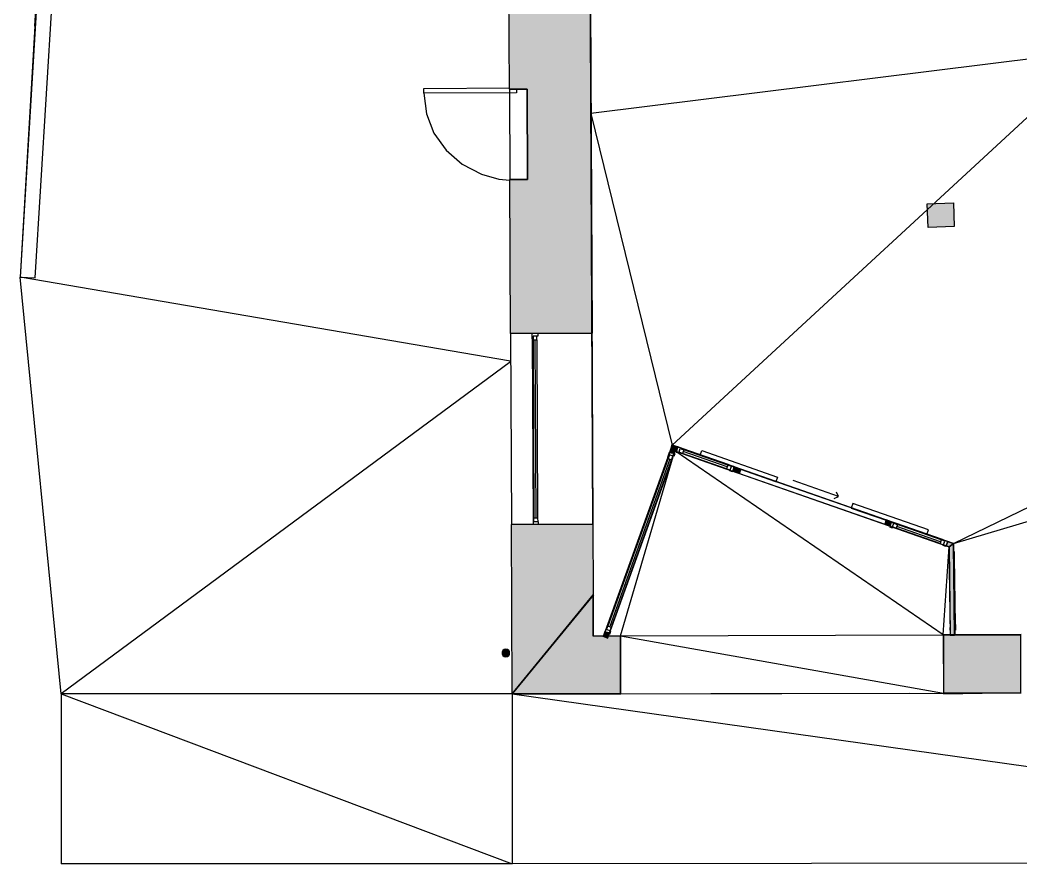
# Model space of a CAD drawing. Header units: metres. Extents: x 198 to 422, y -266 to 93.
# Drawn here: x 198.2 to 290.3, y -265.7 to -188 of the extents above; entities that cross this region are included whole.
import ezdxf

# ---------------------------------------------------------------- set-up
doc = ezdxf.new("R2010")
doc.units = ezdxf.units.M

# ---------------------------------------------------------------- blocks, each defined once
blk = doc.blocks.new('1nkLF26kH86xPYFQGzO_2Facd20807-b408-432e-949b-28fcd51190b3')
for points in [[(0, 0), (-4.169, 1.457)], [(-0.386, -0.194), (0, 0)], [(0, 0), (-0.181, 0.392)]]:
    blk.add_lwpolyline(points)
blk = doc.blocks.new('0W9YKMtRbCwhpQCKAv0Z_C9b673cfa-9c0a-4343-9c05-329c5543a129')
for points in [[(-103.594, -9.24), (-96.136, -0.13)], [(-96.136, -0.13), (-96.133, -0.13)], [(-96.128, -3.924), (-96.133, -0.13)], [(-93.625, -3.915), (-96.128, -3.924)], [(-93.618, -9.226), (-93.625, -3.915)], [(-56.769, -3.791), (-63.926, -3.815)], [(-63.926, -3.815), (-63.918, -9.186)], [(-56.762, -9.177), (-63.918, -9.186)], [(-93.618, -9.226), (-103.594, -9.24)]]:
    blk.add_lwpolyline(points)
blk = doc.blocks.new('36bMtMMcPBphSFe_McEmtX9d4dda0f-37a5-421d-8c42-676a0797c952')
for points in [[(-0.208, 45.328), (7.324, 38.355)], [(-0.208, 45.328), (-0.208, 45.328)], [(-0.118, 25.653), (-0.208, 45.328)], [(7.324, 38.355), (7.382, 25.687)], [(-0.118, 25.653), (7.382, 25.687)], [(-0.118, 25.653), (-0.064, 13.833)], [(7.436, 13.867), (7.382, 25.687)], [(7.436, 13.867), (-0.064, 13.833)], [(0, 0), (-0.064, 13.833)], [(7.436, 13.867), (7.603, -22.446)], [(0, 0), (1.636, 0.008)], [(0, 0), (0.038, -8.32)], [(1.636, 0.008), (1.674, -8.312)], [(1.674, -8.312), (0.038, -8.32)], [(0.103, -22.481), (0.038, -8.32)], [(0.103, -22.481), (7.603, -22.446)], [(0.103, -22.481), (0.184, -40.061)], [(7.683, -40.026), (7.603, -22.446)], [(7.683, -40.026), (0.184, -40.061)], [(0.255, -55.629), (0.184, -40.061)], [(7.683, -40.026), (7.713, -46.519)], [(7.713, -46.519), (0.255, -55.629)]]:
    blk.add_lwpolyline(points)
blk = doc.blocks.new('2u6Rn9qjHAvRcMFbBlaeb8d6e7cc9f-987a-4e93-a1e2-e146367db06b')
for points in [[(-92.864, -258.9373), (-90.511, -221.2893)], [(-92.864, -258.9373), (-94.213, -282.0343)], [(-92.803, -258.8953), (-92.864, -258.9373)], [(-92.864, -258.9373), (-92.864, -258.9373)], [(-92.864, -258.9373), (-92.864, -258.9373)], [(-90.414, -320.3763), (-94.213, -282.0343)], [(-49.078, -289.7693), (-94.213, -282.0343)], [(-49.078, -289.8333), (-90.414, -320.3763)], [(-90.414, -320.3763), (-90.414, -320.3763)], [(-90.414, -320.3763), (-90.414, -336.0303)], [(-90.414, -320.3763), (-48.938, -336.0303)], [(-48.938, -320.3763), (-90.414, -320.3763)], [(-48.938, -320.3763), (-12.4, -320.3263)], [(-48.938, -320.3763), (-48.938, -336.0303)], [(-48.938, -320.3763), (-48.938, -320.3763)], [(-48.938, -320.3763), (61.259, -335.8813)], [(-48.938, -336.0303), (-90.414, -336.0303)], [(61.259, -335.8813), (-48.938, -336.0303)]]:
    blk.add_lwpolyline(points)
blk = doc.blocks.new('3SYlZvpxX2kvZD_Jk4svngbbadaf7d-5ea8-46d1-ba34-9a9288293ea4')
for points in [[(-3.544, -35.146), (-1.391, 0.182)], [(0, 0), (-2.147, -35.231)], [(-1.391, 0.182), (0, 0)], [(-3.544, -35.146), (-5.093, -60.563)], [(-3.696, -60.648), (-2.147, -35.231)], [(-3.544, -35.146), (-2.147, -35.231)], [(-5.093, -60.563), (-3.696, -60.648)]]:
    blk.add_lwpolyline(points)
blk = doc.blocks.new('1sYrFRwoL9lvBtPnXkbcZide7706ae-422b-4898-899a-89f0e9ce1909')
for points in [[(-0.197, 0), (-0.288, -0.041)], [(-0.099, 0.014), (-0.197, 0)], [(0, 0), (-0.099, 0.014)], [(0.091, -0.041), (0, 0)], [(-0.417, -0.19), (-0.445, -0.286)], [(-0.445, -0.286), (-0.445, -0.385)], [(-0.445, -0.385), (-0.417, -0.481)], [(-0.363, -0.106), (-0.417, -0.19)], [(-0.417, -0.481), (-0.363, -0.565)], [(-0.288, -0.041), (-0.363, -0.106)], [(-0.363, -0.565), (-0.288, -0.63)], [(-0.288, -0.63), (-0.197, -0.671)], [(-0.197, -0.671), (-0.099, -0.686)], [(-0.099, -0.686), (0, -0.671)], [(0, -0.671), (0.091, -0.63)], [(0.166, -0.106), (0.091, -0.041)], [(0.091, -0.63), (0.166, -0.565)], [(0.22, -0.19), (0.166, -0.106)], [(0.166, -0.565), (0.22, -0.481)], [(0.248, -0.286), (0.22, -0.19)], [(0.22, -0.481), (0.248, -0.385)], [(0.248, -0.385), (0.248, -0.286)]]:
    blk.add_lwpolyline(points)
blk = doc.blocks.new('395YDi_0H9kfiPDRyiryu$b433e575-3463-4041-9f2d-5241be63e5c3')
for points in [[(4.992, 17.029), (-1.135, -0.004)], [(0, 0), (4.992, 17.029)], [(4.992, 17.029), (5.141, 16.977)], [(29.699, 0.1), (4.992, 17.029)], [(5.141, 16.977), (30.231, 8.208)], [(29.699, 0.1), (30.231, 8.208)], [(0, 0), (29.699, 0.1)], [(0, 0), (29.707, -5.271)], [(0, 0), (0, 0)], [(29.699, 0.1), (29.699, 0.1)], [(0.007, -5.311), (29.707, -5.271)], [(0.007, -5.311), (0.007, -5.311)]]:
    blk.add_lwpolyline(points)
blk = doc.blocks.new('1fgTWjn0T0Yxw4ZvDnCkK_8a9a055e-0cfa-478f-9f41-175da9505fc7')
for points in [[(0, 0), (0, 0)], [(0.426, 0.001), (0.426, 0.001)]]:
    blk.add_lwpolyline(points)
blk = doc.blocks.new('23e1UjQU56aeIyrpI$sEvR106ae089-caaa-443d-8e3d-841feba05734')
for points in [[(-46.865, -5.84), (0, 0)], [(0, 0), (-39.401, -36.397)], [(-46.865, -5.859), (-39.401, -36.397)], [(-13.524, -45.441), (30.377, -24.136)], [(-13.524, -45.441), (30.355, -32.352)], [(-39.401, -36.397), (-39.401, -36.397)], [(-13.524, -45.441), (-39.401, -36.397)], [(-42.889, -46.093), (-45.711, -53.939)], [(-46.654, -53.941), (-46.654, -53.943)]]:
    blk.add_lwpolyline(points)
blk = doc.blocks.new('2c2oLPSqzA5wfOOZMY875a41e6b84b-4af2-4d76-b7d9-8e2ce384c99c')
for points in [[(5.73, 17.113), (5.955, 17.737)], [(5.955, 17.737), (6.197, 17.229)], [(5.73, 17.113), (-0.22, 0.571)], [(0.156, 0.435), (6.107, 16.978)], [(5.73, 17.113), (6.107, 16.978)], [(6.197, 17.229), (6.107, 16.978)], [(-0.376, 0.136), (-0.22, 0.571)], [(0, 0), (-0.376, 0.136)], [(0.156, 0.435), (-0.22, 0.571)], [(0.156, 0.435), (0, 0)]]:
    blk.add_lwpolyline(points)
blk = doc.blocks.new('3x1Ko03yT7YAVifK8gp$Ax4bb4dcea-d889-417a-8331-474005932a9a')
for points in [[(0, 0), (-0.242, 0.508)], [(-0.242, 0.508), (0.281, 0.326)], [(0.149, -0.052), (0, 0)], [(0.149, -0.052), (0.281, 0.326)], [(5.454, -1.483), (0.281, 0.326)], [(0.149, -0.052), (5.322, -1.86)], [(5.454, -1.483), (5.322, -1.86)], [(5.454, -1.483), (6.081, -1.702)], [(5.949, -2.079), (6.081, -1.702)], [(19.467, -6.38), (6.081, -1.702)], [(5.949, -2.079), (5.322, -1.86)], [(5.949, -2.079), (19.335, -6.758)], [(19.467, -6.38), (19.335, -6.758)], [(19.467, -6.38), (19.928, -6.541)], [(19.796, -6.919), (19.335, -6.758)], [(19.796, -6.919), (19.928, -6.541)], [(19.796, -6.919), (24.969, -8.727)], [(25.101, -8.35), (19.928, -6.541)], [(25.101, -8.35), (24.969, -8.727)], [(25.239, -8.821), (24.969, -8.727)], [(25.101, -8.35), (25.635, -8.536)], [(25.635, -8.536), (25.239, -8.821)]]:
    blk.add_lwpolyline(points)
blk = doc.blocks.new('1Z03KfJWP6oBEq9ZEs1gfb82977401-7db9-4831-b5df-268666423c95')
for points in [[(-0.396, -0.285), (0, 0)], [(0, 0), (0.126, -8.407)], [(-0.274, -8.413), (-0.396, -0.285)], [(0.126, -8.407), (-0.274, -8.413)]]:
    blk.add_lwpolyline(points)
blk = doc.blocks.new('3P3LCiJ1z0oeadoC0IpQXi4a5e904b-aee9-4295-b1b1-7d5b1ca41583')
for points in [[(-2.482, 2.076), (-0.082, 2.167)], [(-2.399, -0.091), (-2.482, 2.076)], [(-0.082, 2.167), (0, 0)], [(0, 0), (-2.399, -0.091)]]:
    blk.add_lwpolyline(points)
blk = doc.blocks.new('3UPe7HlGP55RatQ_FoDYPm26f0d082-34b9-4b34-a422-29d686770712')
blk.add_lwpolyline([(0, 0), (0, 0)])
blk = doc.blocks.new('1SpEy05T5A4h1hLgc8baIf5f642edd-19a1-4f97-8ce5-00e29512e706')
for points in [[(0, 0), (0, 0)], [(0.426, 0.001), (0.426, 0.001)]]:
    blk.add_lwpolyline(points)
blk = doc.blocks.new('3WP1$r6HL0sQMmW0qhwO$6468032c5-5d7f-4191-9424-9fabb7fa4463')
for points in [[(-0.506, 6.574), (-0.529, 6.573)], [(-0.529, 6.573), (-0.525, 6.323)], [(-0.029, 6.581), (-0.106, 6.58)], [(-0.022, 6.081), (-0.029, 6.581)], [(-0.525, 6.323), (-0.502, 6.324)], [(-0.102, 6.33), (-0.096, 6.33)], [(-0.102, 6.33), (-0.096, 6.33)], [(-0.09, 5.98), (-0.097, 5.98)], [(-0.096, 6.33), (-0.09, 5.98)], [(-0.096, 6.33), (-0.092, 6.08)], [(-0.092, 6.08), (-0.022, 6.081)], [(0, 0), (-0.09, 5.98)], [(0.071, -0.098), (-0.022, 6.081)], [(0, 0), (-0.007, 0)], [(0.005, -0.35), (0, 0)], [(-0.425, -0.356), (-0.401, -0.356)], [(-0.421, -0.606), (-0.425, -0.356)], [(-0.398, -0.606), (-0.421, -0.606)], [(-0.001, -0.35), (0.005, -0.35)], [(-0.001, -0.35), (0.005, -0.35)], [(0.001, -0.1), (0.071, -0.098)], [(0.005, -0.35), (0.001, -0.1)], [(0.079, -0.598), (0.002, -0.6)], [(0.071, -0.098), (0.079, -0.598)]]:
    blk.add_lwpolyline(points)
blk = doc.blocks.new('0H8Zjmk4T3f8FdB1p5O6m_5e5db20e-8acf-402b-a898-6fcd48abd66d')
for points in [[(-4.525, 1.841), (-4.69, 1.369)], [(-4.69, 1.369), (-4.454, 1.287)], [(-4.053, 1.676), (-4.525, 1.841)], [(-4.454, 1.287), (-4.313, 1.693)], [(-4.428, 1.362), (-4.313, 1.693)], [(-4.098, 1.247), (-4.428, 1.362)], [(-4.313, 1.693), (-3.982, 1.577)], [(-4.313, 1.693), (-4.077, 1.61)], [(-3.982, 1.577), (-4.098, 1.247)], [(-0.057, -0.165), (-4.098, 1.247)], [(-4.077, 1.61), (-4.053, 1.676)], [(0.176, 0.198), (-4.053, 1.676)], [(0, 0), (-4.04, 1.412)], [(0.058, 0.165), (-3.982, 1.577)], [(0.058, 0.165), (-0.057, -0.165)], [(0.389, 0.05), (0.058, 0.165)], [(0.153, 0.132), (0.176, 0.198)], [(0.389, 0.05), (0.153, 0.132)], [(0.176, 0.198), (0.648, 0.033)], [(0.247, -0.356), (0.389, 0.05)], [(0.273, -0.281), (0.389, 0.05)], [(0.648, 0.033), (0.483, -0.439)], [(-0.057, -0.165), (0.273, -0.281)], [(0.483, -0.439), (0.247, -0.356)]]:
    blk.add_lwpolyline(points)
blk = doc.blocks.new('0MlQ36dYr4WwXEoMzQOB2ta2dbdad2-f3f1-4f05-872a-d36279df5dc1')
for points in [[(-4.526, 1.841), (-4.691, 1.369)], [(-4.691, 1.369), (-4.455, 1.286)], [(-4.054, 1.676), (-4.526, 1.841)], [(-4.455, 1.286), (-4.313, 1.692)], [(-4.429, 1.362), (-4.313, 1.692)], [(-4.098, 1.247), (-4.429, 1.362)], [(-4.313, 1.692), (-3.983, 1.577)], [(-4.313, 1.692), (-4.077, 1.61)], [(-3.983, 1.577), (-4.098, 1.247)], [(-0.058, -0.166), (-4.098, 1.247)], [(-4.077, 1.61), (-4.054, 1.676)], [(0.175, 0.198), (-4.054, 1.676)], [(0, 0), (-4.041, 1.412)], [(0.057, 0.165), (-3.983, 1.577)], [(0.057, 0.165), (-0.058, -0.166)], [(0.388, 0.049), (0.057, 0.165)], [(0.152, 0.132), (0.175, 0.198)], [(0.388, 0.049), (0.152, 0.132)], [(0.175, 0.198), (0.647, 0.033)], [(0.246, -0.357), (0.388, 0.049)], [(0.272, -0.281), (0.388, 0.049)], [(0.647, 0.033), (0.634, -0.005)], [(-0.058, -0.166), (0.272, -0.281)], [(0.482, -0.439), (0.246, -0.357)], [(0.502, -0.382), (0.482, -0.439)]]:
    blk.add_lwpolyline(points)
blk = doc.blocks.new('1nkLF26kH86xPYFQGzO_2Fa3459b7c-ab90-4aa5-a4a9-08fdb4d32f12')
for points in [[(0, 0), (0.149, 0.424)], [(3.102, -1.084), (0, 0)], [(0.149, 0.424), (7.097, -2.004)], [(6.948, -2.429), (3.729, -1.304)], [(7.097, -2.004), (6.948, -2.429)], [(14.045, -4.432), (13.896, -4.857)], [(20.992, -6.861), (14.045, -4.432)], [(13.896, -4.857), (17.115, -5.982)], [(17.576, -6.143), (20.844, -7.286)], [(20.844, -7.286), (20.992, -6.861)]]:
    blk.add_lwpolyline(points)
blk = doc.blocks.new('2NxFRapdXFae4KFJpEhphYa13163d9-ba4d-4a7d-b317-6c59489d575a')
for points in [[(0, 0), (7.883, 0.036)], [(0.002, -0.45), (0, 0)], [(8.541, -0.411), (0.002, -0.45)], [(0.002, -0.45), (0.246, -2.337)], [(8.54, -0.071), (8.541, -0.411)], [(0.246, -2.337), (0.949, -4.118)], [(0.949, -4.118), (2.072, -5.695)], [(2.072, -5.695), (3.552, -6.979)], [(3.552, -6.979), (5.308, -7.9)], [(5.308, -7.9), (6.912, -8.353)], [(6.912, -8.353), (7.922, -8.442)]]:
    blk.add_lwpolyline(points)
blk = doc.blocks.new('0slr7FDgj4ueS0ETkJL_g$841e190d-a161-4d33-b12d-5a51e6b2744c')
for points in [[(-0.245, 0.098), (-0.248, 0.598)], [(-0.175, 0.099), (-0.245, 0.098)], [(-0.245, 0.098), (-0.169, -16.481)], [(0.253, 0.351), (-0.177, 0.349)], [(0.173, 0.35), (-0.177, 0.349)], [(-0.177, 0.349), (-0.175, -0.001)], [(-0.177, 0.349), (-0.175, 0.099)], [(-0.175, -0.001), (0.175, 0)], [(0, 0), (0.075, -16.38)], [(0.175, 0), (0.173, 0.35)], [(0.175, 0), (0.25, -16.379)], [(0.252, 0.601), (0.253, 0.351)], [(-0.175, -0.001), (-0.1, -16.381)], [(-0.169, -16.481), (-0.167, -16.981)], [(-0.099, -16.481), (-0.169, -16.481)], [(-0.1, -16.381), (0.25, -16.379)], [(-0.098, -16.731), (-0.1, -16.381)], [(-0.098, -16.731), (-0.099, -16.481)], [(0.25, -16.379), (0.252, -16.729)], [(0.252, -16.729), (-0.098, -16.731)], [(0.332, -16.729), (-0.098, -16.731)], [(0.333, -16.979), (0.332, -16.729)]]:
    blk.add_lwpolyline(points)
blk = doc.blocks.new('0OH6RBeK95VhTCnBetaRpD5e2598fd-1f5e-48ab-ad01-6f782b2dd619')
for points in [[(-0.196, 0.177), (-5.808, -15.425)], [(-0.164, 0.059), (-5.709, -15.354)], [(0, 0), (-5.544, -15.413)], [(-0.196, 0.177), (-0.027, 0.647)], [(-0.131, 0.153), (-0.196, 0.177)], [(-0.046, 0.388), (-0.164, 0.059)], [(-0.164, 0.059), (0.165, -0.059)], [(-0.046, 0.388), (-0.131, 0.153)], [(0.283, 0.27), (-0.046, 0.388)], [(0.359, 0.243), (-0.046, 0.388)], [(-0.027, 0.647), (0.443, 0.478)], [(0.165, -0.059), (0.283, 0.27)], [(0.443, 0.478), (0.359, 0.243)], [(0.165, -0.059), (-5.379, -15.473)], [(-5.808, -15.425), (-5.978, -15.895)], [(-5.827, -15.683), (-5.709, -15.354)], [(-5.827, -15.683), (-5.743, -15.448)], [(-5.743, -15.448), (-5.808, -15.425)], [(-5.709, -15.354), (-5.379, -15.473)], [(-5.379, -15.473), (-5.498, -15.802)], [(-5.978, -15.895), (-5.507, -16.064)], [(-5.498, -15.802), (-5.827, -15.683)], [(-5.423, -15.829), (-5.827, -15.683)], [(-5.507, -16.064), (-5.423, -15.829)]]:
    blk.add_lwpolyline(points)
blk = doc.blocks.new('3P3LCiJ1z0oeadoC0IpQXi_cut')
blk.add_lwpolyline([(0, -414.204), (-0.083, -412.037), (2.317, -411.946), (2.399, -414.113), (0, -414.204)], close=True)
blk = doc.blocks.new('1sYrFRwoL9lvBtPnXkbcZi_cut')
blk.add_lwpolyline([(0, -491.808), (-0.151, -491.842), (-0.273, -491.939), (-0.341, -492.08), (-0.341, -492.235), (-0.273, -492.376), (-0.151, -492.473), (0, -492.508), (0.152, -492.473), (0.274, -492.376), (0.342, -492.235), (0.342, -492.08), (0.274, -491.939), (0.152, -491.842), (0, -491.808)], close=True)
blk = doc.blocks.new('36bMtMMcPBphSFe_McEmtX_cut')
blk.add_lwpolyline([(0, -312.05), (0.058, -324.718), (-7.442, -324.752), (-7.532, -305.077), (-7.532, -305.077), (0, -312.05), (0.112, -336.538), (0.279, -372.851), (-7.221, -372.886), (-7.286, -358.725), (-5.65, -358.717), (-5.688, -350.397), (-7.324, -350.405), (-7.388, -336.572), (0.112, -336.538), (0.359, -390.431), (0.389, -396.924), (-7.069, -406.034), (-7.14, -390.466), (0.359, -390.431)], close=True)
blk = doc.blocks.new('e01b6228-c050-420b-9f96-bfe881c5e905_cut')
blk.add_lwpolyline([(0, -455.4), (0.1, -455.4), (0.2, -455), (-0.3, -454.8), (-0.5, -455.5), (-0.1, -455.6), (0, -455.4)], close=True)
blk = doc.blocks.new('9ff57455-9474-46c2-8ff4-98200636756e_cut')
blk.add_lwpolyline([(0, -459), (0.6, -459.2), (0.7, -458.9), (0.1, -458.6), (0, -459)], close=True)
blk = doc.blocks.new('0235d260-94ef-4798-a0fe-17841cb5db8f_cut')
blk.add_lwpolyline([(0, -469.2), (0.1, -468.8), (-0.4, -468.6), (-0.5, -469), (0, -469.2)], close=True)
blk = doc.blocks.new('b05cd850-f996-4ee5-8e84-04d7eeffd64f_cut')
blk.add_lwpolyline([(0, -489.2), (0.4, -489.2), (0.3, -480.8), (-0.2, -480.6), (-0.4, -481), (-0.1, -481.1), (0, -489.2)], close=True)
blk = doc.blocks.new('47fc348a-a455-4032-946f-61a2cc590422_cut')
blk.add_lwpolyline([(0, -488.8), (-0.4, -488.7), (-0.5, -489.1), (-0.1, -489.3), (0, -488.8)], close=True)
blk = doc.blocks.new('297e2644-7f4a-404b-b588-ddf827fca7fa_cut')
blk.add_lwpolyline([(0, -489.4), (0, -485.6), (-7.5, -494.7), (2.5, -494.7), (2.5, -489.4), (0, -489.4)], close=True)
blk = doc.blocks.new('276316f8-4a11-4a3e-8a6b-7e4b886c89be_cut')
blk.add_lwpolyline([(0, -500), (7.1, -499.9), (7.1, -494.6), (0, -494.6), (0, -500)], close=True)

msp = doc.modelspace()

# ---------------------------------------------------------------- hatches: boundary and pattern name
at = {"layer": 'IfcColumn_cut'}
msp.add_hatch(color=256, dxfattribs=at).paths.add_polyline_path([(281.775, -207.102), (281.692, -204.935), (284.092, -204.844), (284.174, -207.011), (281.775, -207.102)])
at = {"layer": 'IfcPipeSegment_cut'}
msp.add_hatch(color=256, dxfattribs=at).paths.add_polyline_path([(242.925, -245.904), (242.774, -245.938), (242.652, -246.035), (242.584, -246.176), (242.584, -246.331), (242.652, -246.472), (242.774, -246.569), (242.925, -246.604), (243.077, -246.569), (243.199, -246.472), (243.267, -246.331), (243.267, -246.176), (243.199, -246.035), (243.077, -245.938), (242.925, -245.904)])
at = {"layer": 'IfcWall_cut'}
for points in [[(250.569, -156.025), (250.627, -168.693), (243.127, -168.727), (243.037, -149.052), (243.037, -149.052), (250.569, -156.025), (250.681, -180.513), (250.848, -216.826), (243.348, -216.861), (243.283, -202.7), (244.919, -202.692), (244.881, -194.372), (243.245, -194.38), (243.181, -180.547), (250.681, -180.513), (250.928, -234.406), (250.958, -240.899), (243.5, -250.009), (243.429, -234.441), (250.928, -234.406)], [(258.5, -227.7), (258.6, -227.7), (258.7, -227.3), (258.2, -227.1), (258, -227.8), (258.4, -227.9), (258.5, -227.7)], [(263.8, -229.5), (264.4, -229.7), (264.5, -229.4), (263.9, -229.1), (263.8, -229.5)], [(278.3, -234.6), (278.4, -234.2), (277.9, -234), (277.8, -234.4), (278.3, -234.6)], [(283.8, -244.6), (284.2, -244.6), (284.1, -236.2), (283.6, -236), (283.4, -236.4), (283.7, -236.5), (283.8, -244.6)], [(251, -244.7), (251, -240.9), (243.5, -250), (253.5, -250), (253.5, -244.7), (251, -244.7)], [(252.4, -244.4), (252, -244.3), (251.9, -244.7), (252.3, -244.9), (252.4, -244.4)], [(283.2, -250), (290.3, -249.9), (290.3, -244.6), (283.2, -244.6), (283.2, -250)]]:
    msp.add_hatch(color=256, dxfattribs=at).paths.add_polyline_path(points)

# ---------------------------------------------------------------- block references
at = {"layer": 'IfcColumn'}
msp.add_blockref('3P3LCiJ1z0oeadoC0IpQXi4a5e904b-aee9-4295-b1b1-7d5b1ca41583', (284.174, -207.011), dxfattribs=at)
at = {"layer": 'IfcColumn_cut', "color": 0}
msp.add_blockref('3P3LCiJ1z0oeadoC0IpQXi_cut', (281.775, 207.102), dxfattribs=at)
at = {"layer": 'IfcCovering'}
for name, p in [('23e1UjQU56aeIyrpI$sEvR106ae089-caaa-443d-8e3d-841feba05734', (297.62, -190.75)), ('395YDi_0H9kfiPDRyiryu$b433e575-3463-4041-9f2d-5241be63e5c3', (253.469, -244.684)), ('1fgTWjn0T0Yxw4ZvDnCkK_8a9a055e-0cfa-478f-9f41-175da9505fc7', (252.992, -241.677))]:
    msp.add_blockref(name, p, dxfattribs=at)
at = {"layer": 'IfcDoor'}
for name, p in [('2NxFRapdXFae4KFJpEhphYa13163d9-ba4d-4a7d-b317-6c59489d575a', (235.361, -194.306)), ('1nkLF26kH86xPYFQGzO_2Fa3459b7c-ab90-4aa5-a4a9-08fdb4d32f12', (260.81, -228.062)), ('1nkLF26kH86xPYFQGzO_2Facd20807-b408-432e-949b-28fcd51190b3', (273.52, -231.852))]:
    msp.add_blockref(name, p, dxfattribs=at)
at = {"layer": 'IfcGeographicElement'}
msp.add_blockref('2u6Rn9qjHAvRcMFbBlaeb8d6e7cc9f-987a-4e93-a1e2-e146367db06b', (292.438, 70.367), dxfattribs=at)
at = {"layer": 'IfcPipeSegment'}
msp.add_blockref('1sYrFRwoL9lvBtPnXkbcZide7706ae-422b-4898-899a-89f0e9ce1909', (243.024, -245.918), dxfattribs=at)
at = {"layer": 'IfcPipeSegment_cut', "color": 0}
msp.add_blockref('1sYrFRwoL9lvBtPnXkbcZi_cut', (242.925, 245.904), dxfattribs=at)
at = {"layer": 'IfcWall'}
for name, p in [('36bMtMMcPBphSFe_McEmtX9d4dda0f-37a5-421d-8c42-676a0797c952', (243.245, -194.38)), ('3SYlZvpxX2kvZD_Jk4svngbbadaf7d-5ea8-46d1-ba34-9a9288293ea4', (203.318, -151.104)), ('2c2oLPSqzA5wfOOZMY875a41e6b84b-4af2-4d76-b7d9-8e2ce384c99c', (252.264, -244.884)), ('3x1Ko03yT7YAVifK8gp$Ax4bb4dcea-d889-417a-8331-474005932a9a', (258.461, -227.655)), ('1Z03KfJWP6oBEq9ZEs1gfb82977401-7db9-4831-b5df-268666423c95', (284.096, -236.191)), ('0W9YKMtRbCwhpQCKAv0Z_C9b673cfa-9c0a-4343-9c05-329c5543a129', (347.094, -240.769)), ('1SpEy05T5A4h1hLgc8baIf5f642edd-19a1-4f97-8ce5-00e29512e706', (252.985, -241.696)), ('3UPe7HlGP55RatQ_FoDYPm26f0d082-34b9-4b34-a422-29d686770712', (243.5, -250.009))]:
    msp.add_blockref(name, p, dxfattribs=at)
at = {"layer": 'IfcWall_cut', "color": 0}
for name, p in [('36bMtMMcPBphSFe_McEmtX_cut', (250.569, 156.025)), ('e01b6228-c050-420b-9f96-bfe881c5e905_cut', (258.5, 227.7)), ('9ff57455-9474-46c2-8ff4-98200636756e_cut', (263.8, 229.5)), ('0235d260-94ef-4798-a0fe-17841cb5db8f_cut', (278.3, 234.6)), ('b05cd850-f996-4ee5-8e84-04d7eeffd64f_cut', (283.8, 244.6)), ('297e2644-7f4a-404b-b588-ddf827fca7fa_cut', (251, 244.7)), ('47fc348a-a455-4032-946f-61a2cc590422_cut', (252.4, 244.4)), ('276316f8-4a11-4a3e-8a6b-7e4b886c89be_cut', (283.2, 250))]:
    msp.add_blockref(name, p, dxfattribs=at)
at = {"layer": 'IfcWindow'}
for name, p in [('0slr7FDgj4ueS0ETkJL_g$841e190d-a161-4d33-b12d-5a51e6b2744c', (245.599, -217.45)), ('0MlQ36dYr4WwXEoMzQOB2ta2dbdad2-f3f1-4f05-872a-d36279df5dc1', (263.281, -229.133)), ('0OH6RBeK95VhTCnBetaRpD5e2598fd-1f5e-48ab-ad01-6f782b2dd619', (258.018, -228.417)), ('0H8Zjmk4T3f8FdB1p5O6m_5e5db20e-8acf-402b-a898-6fcd48abd66d', (282.923, -236.013)), ('3WP1$r6HL0sQMmW0qhwO$6468032c5-5d7f-4191-9424-9fabb7fa4463', (284.213, -243.542))]:
    msp.add_blockref(name, p, dxfattribs=at)

doc.saveas('drawing.dxf')
